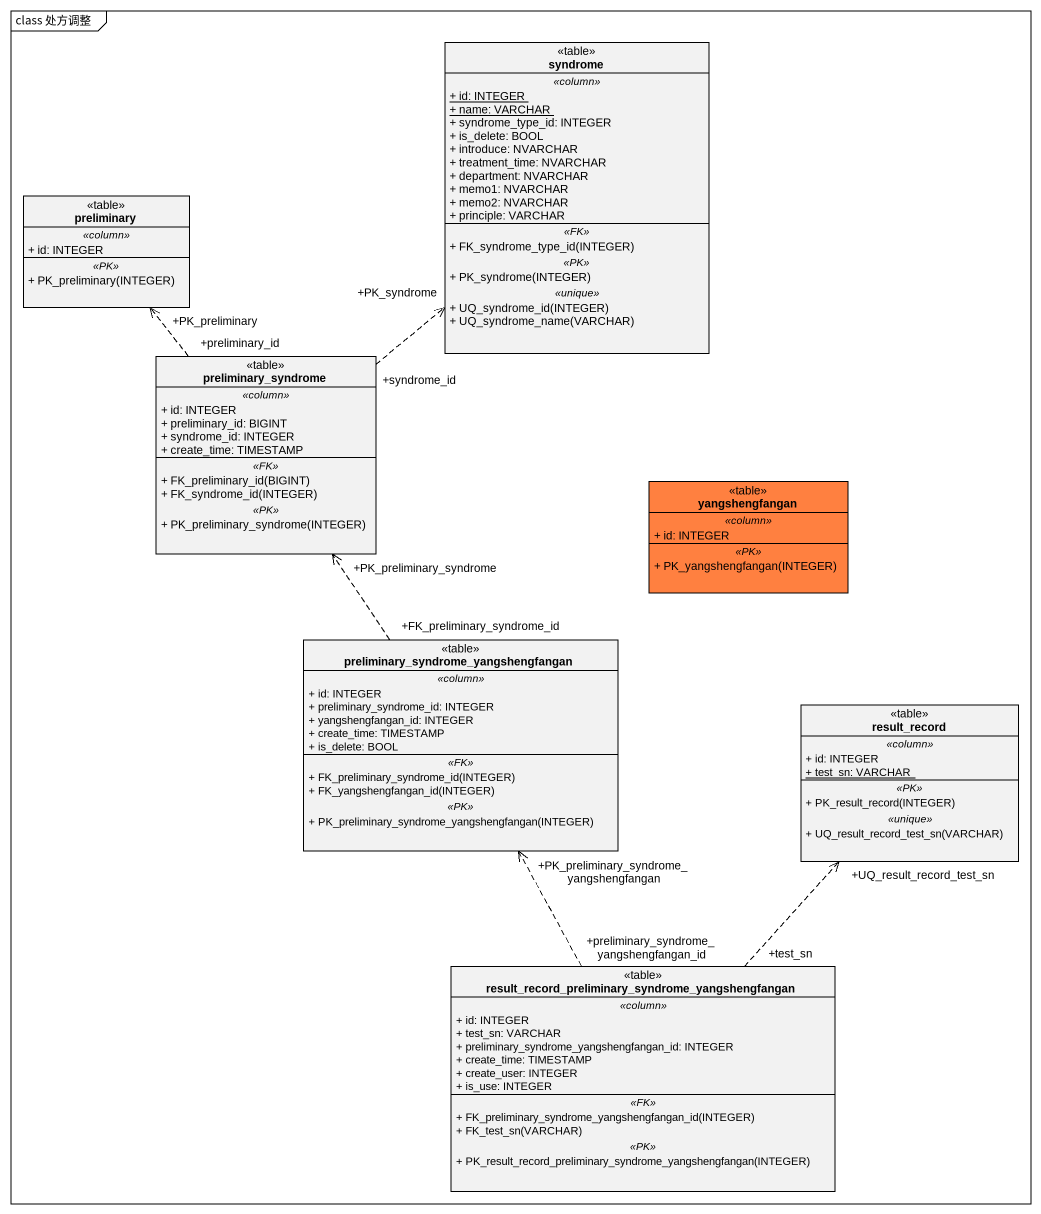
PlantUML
@startuml
mainframe class 处方调整
hide circle
hide empty members
skinparam classAttributeIconSize 0
class syndrome <<table>> {
  .. <<column>> ..
  {static} + id: INTEGER
  {static} + name: VARCHAR
  + syndrome_type_id: INTEGER
  + is_delete: BOOL
  + introduce: NVARCHAR
  + treatment_time: NVARCHAR
  + department: NVARCHAR
  + memo1: NVARCHAR
  + memo2: NVARCHAR
  + principle: VARCHAR
  .. <<FK>> ..
  + FK_syndrome_type_id(INTEGER)
  .. <<PK>> ..
  + PK_syndrome(INTEGER)
  .. <<unique>> ..
  + UQ_syndrome_id(INTEGER)
  + UQ_syndrome_name(VARCHAR)
}
class preliminary <<table>> {
  .. <<column>> ..
  + id: INTEGER
  .. <<PK>> ..
  + PK_preliminary(INTEGER)
}
class preliminary_syndrome <<table>> {
  .. <<column>> ..
  + id: INTEGER
  + preliminary_id: BIGINT
  + syndrome_id: INTEGER
  + create_time: TIMESTAMP
  .. <<FK>> ..
  + FK_preliminary_id(BIGINT)
  + FK_syndrome_id(INTEGER)
  .. <<PK>> ..
  + PK_preliminary_syndrome(INTEGER)
}
class yangshengfangan <<table>> #FF8040 {
  .. <<column>> ..
  + id: INTEGER
  .. <<PK>> ..
  + PK_yangshengfangan(INTEGER)
}
class "preliminary_syndrome_yangshengfangan" as preliminary_syndrome_2 <<table>> {
  .. <<column>> ..
  + id: INTEGER
  + preliminary_syndrome_id: INTEGER
  + yangshengfangan_id: INTEGER
  + create_time: TIMESTAMP
  + is_delete: BOOL
  .. <<FK>> ..
  + FK_preliminary_syndrome_id(INTEGER)
  + FK_yangshengfangan_id(INTEGER)
  .. <<PK>> ..
  + PK_preliminary_syndrome_yangshengfangan(INTEGER)
}
class result_record <<table>> {
  .. <<column>> ..
  + id: INTEGER
  {static} + test_sn: VARCHAR
  .. <<PK>> ..
  + PK_result_record(INTEGER)
  .. <<unique>> ..
  + UQ_result_record_test_sn(VARCHAR)
}
class "result_record_preliminary_syndrome_yangshengfangan" as result_record_preliminary <<table>> {
  .. <<column>> ..
  + id: INTEGER
  + test_sn: VARCHAR
  + preliminary_syndrome_yangshengfangan_id: INTEGER
  + create_time: TIMESTAMP
  + create_user: INTEGER
  + is_use: INTEGER
  .. <<FK>> ..
  + FK_preliminary_syndrome_yangshengfangan_id(INTEGER)
  + FK_test_sn(VARCHAR)
  .. <<PK>> ..
  + PK_result_record_preliminary_syndrome_yangshengfangan(INTEGER)
}
preliminary_syndrome "+syndrome_id" .up.> "+PK_syndrome" syndrome
preliminary_syndrome "+preliminary_id" .up.> "+PK_preliminary" preliminary
preliminary_syndrome_2 "+FK_preliminary_syndrome_id" .up.> "+PK_preliminary_syndrome" preliminary_syndrome
result_record_preliminary "+preliminary_syndrome_yangshengfangan_id" .up.> "+PK_preliminary_syndrome_yangshengfangan" preliminary_syndrome_2
result_record_preliminary "+test_sn" .up.> "+UQ_result_record_test_sn" result_record
@enduml
